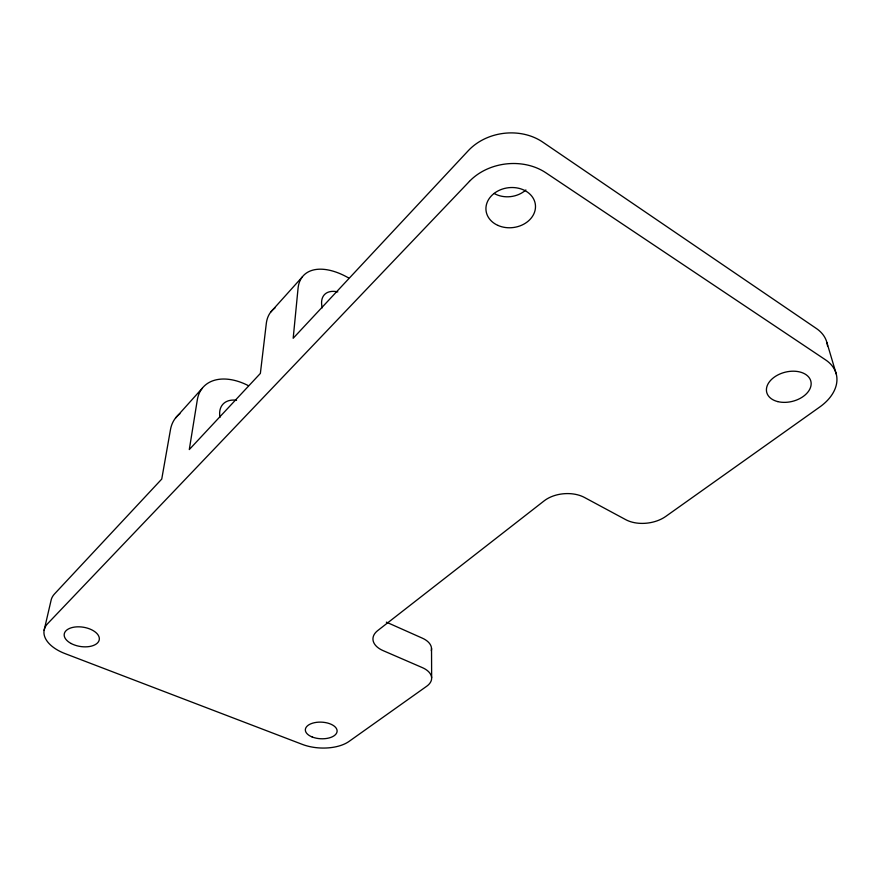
<?xml version="1.0" encoding="UTF-8"?>
<svg xmlns="http://www.w3.org/2000/svg" width="881" height="881" viewBox="0 0 881 881"><rect width="100%" height="100%" fill="white"/><g stroke="black" fill="none" stroke-linecap="round" stroke-linejoin="round"><path stroke-width="1.32" d="M44.116 630.322L50.988 600.71A37.354 21.122 9.3 0 1 54.534 593.926L161.741 479.077L170.474 429.653A52.298 34.943 42.8 0 1 179.9 413.773M175.517 418.046L202.201 388.345M270.742 312.05L302.26 276.975M386.363 622.151L422.296 638.141A23.578 13.435 0.7 0 1 431.327 650.696M826.94 342.665L836.256 374.018M431.525 648.361L431.646 677.687M348.568 277.922A58.234 32.443 44.2 0 0 298.053 288.34L293.186 338.26L468.307 150.662A51.924 42.762 -7.7 0 1 542.696 142.083L816.423 328.525A47.673 32.245 -14.8 0 1 827.545 346.024M274.949 308.042A56.758 33.192 43.9 0 0 266.304 323.514L260.369 373.412L189.294 449.563L197.3 399.941A53.543 34.524 43.2 0 1 248.167 385.548M322.226 307.843A30.075 16.75 44.2 0 1 337.819 291.886M525.88 189.966A24.228 19.944 -7.7 0 1 494.197 193.49M219.986 417.319A27.652 17.829 43.2 0 1 236.526 400.282M469.452 181.365L47.684 623.605A38.048 20.902 9 0 0 65.095 653.625L302.359 744.401A34.084 17.818 2.7 0 0 349.063 741.406L426.679 686.266A23.985 13.292 0.7 0 0 422.252 667.578L383.136 650.641A24.91 14.327 1 0 1 377.718 630.587L544.194 500.826A28.258 18.027 -4.7 0 1 584.444 497.446L625.796 519.691A28.699 18.127 -7.3 0 0 665.739 516.431L819.793 406.978A48.763 32.212 -14.1 0 0 825.596 359.889L545.835 172.764A53.267 42.982 -7 0 0 469.452 181.365M497.941 225.415A24.844 20.043 -7 0 0 535.494 206.958A24.844 20.043 -7 0 0 498.712 190.571A24.844 20.043 -7 0 0 497.941 225.415M71.097 643.493A17.752 9.757 9 0 0 99.212 639.991A17.752 9.757 9 0 0 74.951 627.019A17.752 9.757 9 0 0 71.097 643.493M312.171 736.979A15.902 8.314 2.7 0 0 337.06 731.693A15.902 8.314 2.7 0 0 314.451 722.695A15.902 8.314 2.7 0 0 312.171 736.979M777.769 401.604A22.752 15.021 -14.1 0 0 811.159 383.576A22.752 15.021 -14.1 0 0 777.449 375.174A22.752 15.021 -14.1 0 0 777.769 401.604"/></g></svg>
